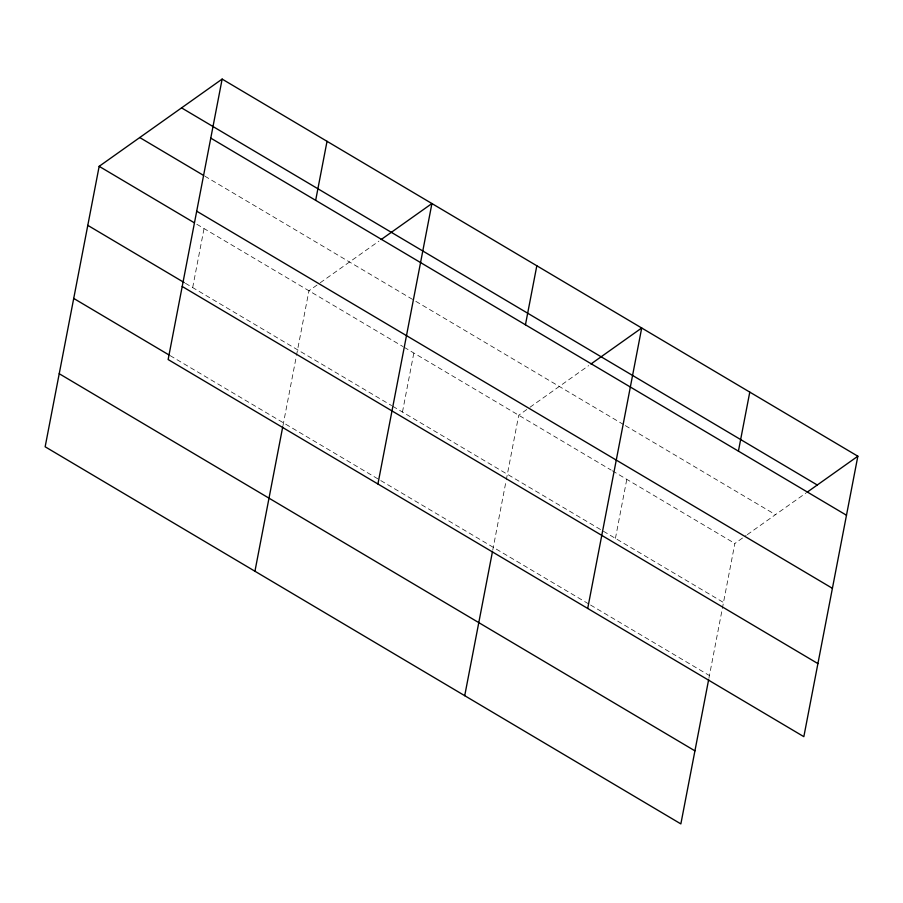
<?xml version="1.0" encoding="UTF-8"?>
<svg xmlns="http://www.w3.org/2000/svg" width="903" height="903" viewBox="0 0 903 903"><rect width="100%" height="100%" fill="white"/><g stroke="black" fill="none" stroke-linecap="round" stroke-linejoin="round"><path stroke-width="0.68" stroke-dasharray="4.51 3.39" d="M192.678 287.583L204.044 228.561M282.978 425.618L296.252 356.708M296.511 355.319L308.939 290.789L319.086 283.587M402.467 412.039L413.834 353.005M492.756 550.074L506.03 481.152M506.301 479.775L518.728 415.233L528.876 408.043M615.428 538.369L626.795 479.346M708.9 678.3L734.861 543.459L746.138 535.456M320.215 282.786L378.91 241.146M529.993 407.242L588.688 365.602M747.266 534.666L805.961 493.027M204.846 176.164L414.635 300.62M415.831 301.331L624.154 424.907M625.35 425.629L775.451 514.665M196.82 224.26L402.986 346.571M404.183 347.283L611.184 470.091M612.381 470.802L734.861 543.459M185.454 283.294L391.62 405.594M392.816 406.316L723.495 602.482M170.17 355.647L589.354 604.321M590.551 605.033L709.431 675.557"/><path stroke-width="1.35" d="M222.138 79.092L168.139 359.541L803.839 736.667L857.85 456.218L222.138 79.092L99.161 166.333L45.15 446.782L680.862 823.908L708.641 679.666M315.666 200.342L327.033 141.308M254.939 571.238L282.707 426.984M377.917 483.997L431.927 203.536L381.168 239.543M525.444 324.787L536.822 265.764M464.718 695.694L492.496 551.44M587.706 608.441L641.706 327.992L590.957 363.999M738.417 451.128L749.783 392.105M807.09 492.225L857.85 456.218M181.559 107.875L817.26 485.001M210.771 138.114L846.483 515.241M139.739 137.538L203.638 175.453M196.707 211.189L832.408 588.316M99.161 166.333L194.405 222.838M87.794 225.355L184.246 282.583M182.203 286.465L817.915 663.603M73.719 298.43L168.963 354.935M59.226 373.718L694.926 750.845"/></g></svg>
